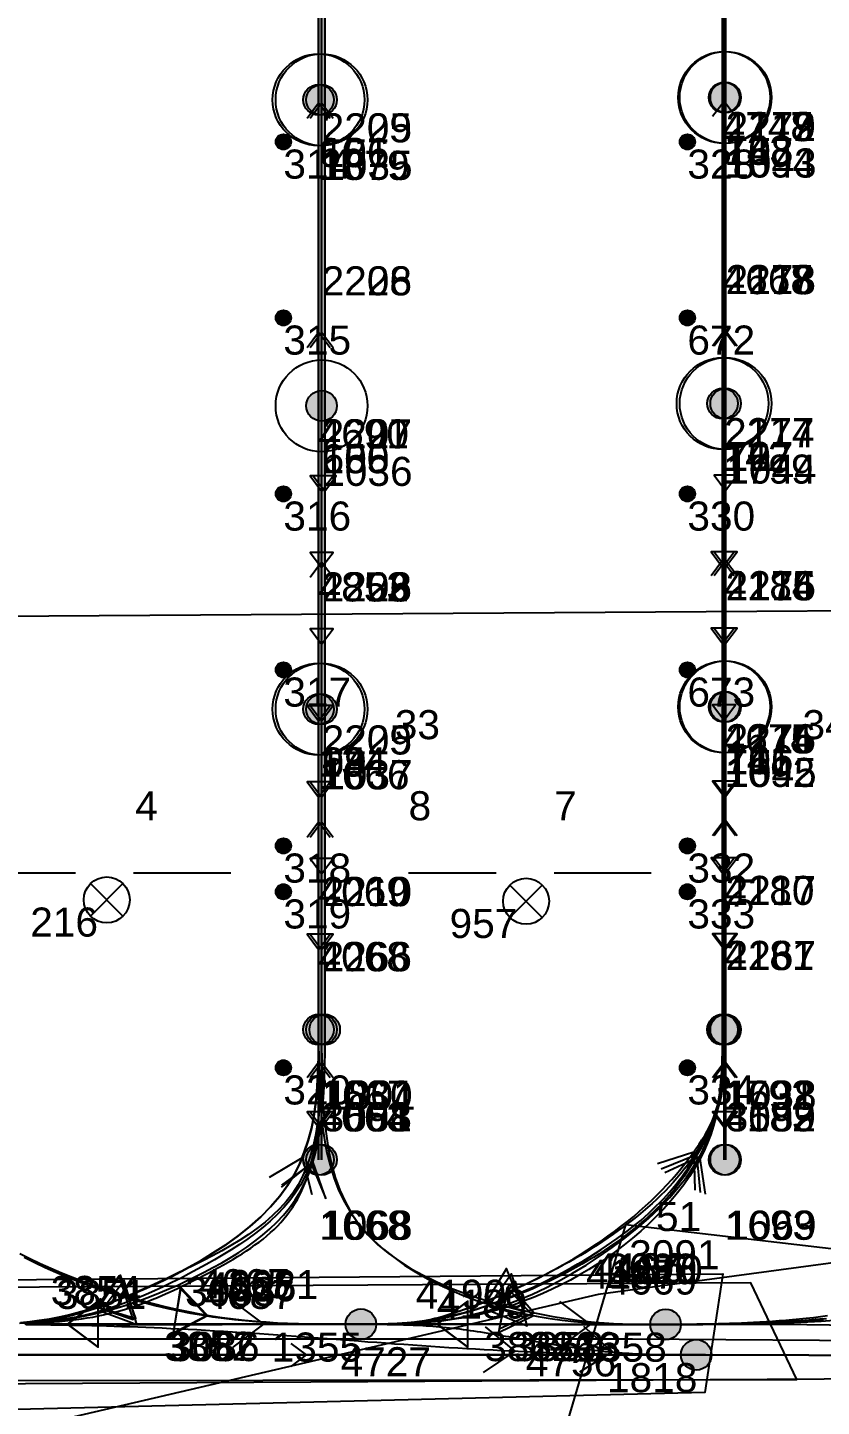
# Model space of a CAD drawing. Header units: millimetres. Extents: x 1508 to 209369, y 3688 to 146097.
# Drawn here: x 173809 to 178996, y 57807 to 66817 of the extents above; entities that cross this region are included whole.
import ezdxf

# ---------------------------------------------------------------- set-up
doc = ezdxf.new("R2010")
doc.units = ezdxf.units.MM
for name, color, linetype, true_color in [('Ndc8_Activity_DuiGao_Erceng', 1, 'Continuous', 0xff0000), ('Ndc8_Activity_DuiGao_ErcengID', 1, 'Continuous', 0xff0000), ('Ndc8_Activity_DuiGao_Sanceng', 1, 'Continuous', 0xff0000), ('Ndc8_Activity_DuiGao_SancengID', 1, 'Continuous', 0xff0000), ('Ndc8_Activity_DuiGao_Yiceng', 1, 'Continuous', 0xff0000), ('Ndc8_Activity_DuiGao_YicengID', 1, 'Continuous', 0xff0000), ('Ndc8_Cluster', 7, 'Continuous', 0x808000), ('Ndc8_ClusterID', 7, 'Continuous', 0x808000), ('Ndc8_IgnoreFalseLine', 1, 'Continuous', 0xff0000), ('Ndc8_IgnoreFalseLineID', 1, 'Continuous', 0xff0000), ('Ndc8_Point', 7, 'Continuous', 0x000080), ('Ndc8_PointID', 7, 'Continuous', 0x000080), ('Ndc8_Reflector', 7, 'Continuous', 0x008000), ('Ndc8_ReflectorID', 7, 'Continuous', 0x008000), ('Ndc8_SD2_Bwd_AutoLoadEnabled', 7, 'Continuous', 0x0080c0), ('Ndc8_SD2_Bwd_AutoLoadEnabledID', 7, 'Continuous', 0x0080c0), ('Ndc8_SD2_Bwd_LoadOperation', 5, 'Continuous', 0x0000ff), ('Ndc8_SD2_Bwd_LoadOperationID', 5, 'Continuous', 0x0000ff), ('Ndc8_SD2_Bwd_NoForkAutoAdjust', 5, 'Continuous', 0x0000ff), ('Ndc8_SD2_Bwd_NoForkAutoAdjustID', 5, 'Continuous', 0x0000ff), ('Ndc8_SD2_Forward', 5, 'Continuous', 0x0000ff), ('Ndc8_SD2_ForwardID', 5, 'Continuous', 0x0000ff), ('Ndc8_SD2_Fwd_CurveLeft', 7, 'Continuous', 0xff80c0), ('Ndc8_SD2_Fwd_NoForkAutoAdjust', 5, 'Continuous', 0x0000ff), ('Ndc8_SD2_Fwd_NoForkAutoAdjustID', 5, 'Continuous', 0x0000ff), ('Ndc8_SD2_JiangCha', 5, 'Continuous', 0x0000ff), ('Ndc8_SD2_JiangChaID', 5, 'Continuous', 0x0000ff), ('Ndc8_SD2_Reverse', 5, 'Continuous', 0x0000ff), ('Ndc8_SD2_ReverseID', 5, 'Continuous', 0x0000ff), ('Ndc8_Spot', 1, 'Continuous', 0xff0000), ('Ndc8_SpotID', 1, 'Continuous', 0xff0000), ('Ndc8_Text', 7, 'Continuous', 0x000000)]:
    doc.layers.add(name, color=color, linetype=linetype, true_color=true_color)
doc.styles.add('Ndc8Style', font='arial.ttf', dxfattribs={"height": 0.2})

msp = doc.modelspace()

# ---------------------------------------------------------------- hatches: boundary and pattern name
at = {"layer": 'Ndc8_Point'}
h = msp.add_hatch(color=256, dxfattribs=at)
edge = h.paths.add_edge_path(flags=0)
edge.add_arc((175710, 66345), 100, 0, 360)
h = msp.add_hatch(color=256, dxfattribs=at)
edge = h.paths.add_edge_path(flags=0)
edge.add_arc((175730, 66345), 100, 0, 360)
h = msp.add_hatch(color=256, dxfattribs=at)
edge = h.paths.add_edge_path(flags=0)
edge.add_arc((178360, 66360), 100, 0, 360)
h = msp.add_hatch(color=256, dxfattribs=at)
edge = h.paths.add_edge_path(flags=0)
edge.add_arc((178370, 66360), 100, 0, 360)
h = msp.add_hatch(color=256, dxfattribs=at)
edge = h.paths.add_edge_path(flags=0)
edge.add_arc((175730, 64345), 100, 0, 360)
h = msp.add_hatch(color=256, dxfattribs=at)
edge = h.paths.add_edge_path(flags=0)
edge.add_arc((178350, 64360), 100, 0, 360)
h = msp.add_hatch(color=256, dxfattribs=at)
edge = h.paths.add_edge_path(flags=0)
edge.add_arc((178370, 64360), 100, 0, 360)
h = msp.add_hatch(color=256, dxfattribs=at)
edge = h.paths.add_edge_path(flags=0)
edge.add_arc((175710, 62363), 100, 0, 360)
h = msp.add_hatch(color=256, dxfattribs=at)
edge = h.paths.add_edge_path(flags=0)
edge.add_arc((175730, 62363), 100, 0, 360)
h = msp.add_hatch(color=256, dxfattribs=at)
edge = h.paths.add_edge_path(flags=0)
edge.add_arc((178360, 62378), 100, 0, 360)
h = msp.add_hatch(color=256, dxfattribs=at)
edge = h.paths.add_edge_path(flags=0)
edge.add_arc((178370, 62378), 100, 0, 360)
h = msp.add_hatch(color=256, dxfattribs=at)
edge = h.paths.add_edge_path(flags=0)
edge.add_arc((175710, 60269), 100, 0, 360)
h = msp.add_hatch(color=256, dxfattribs=at)
edge = h.paths.add_edge_path(flags=0)
edge.add_arc((175730, 60269), 100, 0, 360)
h = msp.add_hatch(color=256, dxfattribs=at)
edge = h.paths.add_edge_path(flags=0)
edge.add_arc((175750, 60269), 100, 0, 360)
h = msp.add_hatch(color=256, dxfattribs=at)
edge = h.paths.add_edge_path(flags=0)
edge.add_arc((178350, 60269), 100, 0, 360)
h = msp.add_hatch(color=256, dxfattribs=at)
edge = h.paths.add_edge_path(flags=0)
edge.add_arc((178360, 60269), 100, 0, 360)
h = msp.add_hatch(color=256, dxfattribs=at)
edge = h.paths.add_edge_path(flags=0)
edge.add_arc((178370, 60269), 100, 0, 360)
h = msp.add_hatch(color=256, dxfattribs=at)
edge = h.paths.add_edge_path(flags=0)
edge.add_arc((175710, 59419), 100, 0, 360)
h = msp.add_hatch(color=256, dxfattribs=at)
edge = h.paths.add_edge_path(flags=0)
edge.add_arc((175730, 59419), 100, 0, 360)
h = msp.add_hatch(color=256, dxfattribs=at)
edge = h.paths.add_edge_path(flags=0)
edge.add_arc((178360, 59419), 100, 0, 360)
h = msp.add_hatch(color=256, dxfattribs=at)
edge = h.paths.add_edge_path(flags=0)
edge.add_arc((178370, 59419), 100, 0, 360)
h = msp.add_hatch(color=256, dxfattribs=at)
edge = h.paths.add_edge_path(flags=0)
edge.add_arc((175987, 58344), 100, 0, 360)
h = msp.add_hatch(color=256, dxfattribs=at)
edge = h.paths.add_edge_path(flags=0)
edge.add_arc((177978, 58343), 100, 0, 360)
h = msp.add_hatch(color=256, dxfattribs=at)
edge = h.paths.add_edge_path(flags=0)
edge.add_arc((178178, 58144), 100, 0, 360)
at = {"layer": 'Ndc8_Spot'}
h = msp.add_hatch(color=256, dxfattribs=at)
edge = h.paths.add_edge_path(flags=0)
edge.add_arc((175480, 66070), 50, 0, 360)
h = msp.add_hatch(color=256, dxfattribs=at)
edge = h.paths.add_edge_path(flags=0)
edge.add_arc((178120, 66070), 50, 0, 360)
h = msp.add_hatch(color=256, dxfattribs=at)
edge = h.paths.add_edge_path(flags=0)
edge.add_arc((175480, 64920), 50, 0, 360)
h = msp.add_hatch(color=256, dxfattribs=at)
edge = h.paths.add_edge_path(flags=0)
edge.add_arc((178120, 64920), 50, 0, 360)
h = msp.add_hatch(color=256, dxfattribs=at)
edge = h.paths.add_edge_path(flags=0)
edge.add_arc((175480, 63770), 50, 0, 360)
h = msp.add_hatch(color=256, dxfattribs=at)
edge = h.paths.add_edge_path(flags=0)
edge.add_arc((178120, 63770), 50, 0, 360)
h = msp.add_hatch(color=256, dxfattribs=at)
edge = h.paths.add_edge_path(flags=0)
edge.add_arc((175480, 62620), 50, 0, 360)
h = msp.add_hatch(color=256, dxfattribs=at)
edge = h.paths.add_edge_path(flags=0)
edge.add_arc((178120, 62620), 50, 0, 360)
h = msp.add_hatch(color=256, dxfattribs=at)
edge = h.paths.add_edge_path(flags=0)
edge.add_arc((175480, 61470), 50, 0, 360)
h = msp.add_hatch(color=256, dxfattribs=at)
edge = h.paths.add_edge_path(flags=0)
edge.add_arc((178120, 61470), 50, 0, 360)
h = msp.add_hatch(color=256, dxfattribs=at)
edge = h.paths.add_edge_path(flags=0)
edge.add_arc((175480, 61170), 50, 0, 360)
h = msp.add_hatch(color=256, dxfattribs=at)
edge = h.paths.add_edge_path(flags=0)
edge.add_arc((178120, 61170), 50, 0, 360)
h = msp.add_hatch(color=256, dxfattribs=at)
edge = h.paths.add_edge_path(flags=0)
edge.add_arc((175480, 60020), 50, 0, 360)
h = msp.add_hatch(color=256, dxfattribs=at)
edge = h.paths.add_edge_path(flags=0)
edge.add_arc((178120, 60020), 50, 0, 360)

# ---------------------------------------------------------------- linework, layer by layer
at = {"layer": 'Ndc8_Activity_DuiGao_Erceng'}
for centre in [(175730, 66345), (178370, 66360), (175730, 64345), (178370, 64360), (175730, 62363), (178370, 62378)]:
    msp.add_circle(centre, 300, dxfattribs=at)
at = {"layer": 'Ndc8_Activity_DuiGao_Sanceng'}
for centre in [(175730, 66345), (178360, 66360), (175730, 64345), (178350, 64360), (175710, 62363), (178360, 62378)]:
    msp.add_circle(centre, 300, dxfattribs=at)
at = {"layer": 'Ndc8_Activity_DuiGao_Yiceng'}
for centre in [(175710, 66345), (178360, 66360), (175730, 64345), (178370, 64360), (175730, 62363), (178370, 62378)]:
    msp.add_circle(centre, 300, dxfattribs=at)
at = {"layer": 'Ndc8_Cluster'}
for points in [[(161658, 73572), (168025, 73617), (168612, 61877), (167536, 58584), (178352, 58674), (178234, 57898), (167391, 57631), (158504, 57658), (156025, 56283), (154949, 53439), (154129, 53538), (154214, 56665), (158493, 58797), (163016, 59586), (162103, 66038)], [(167456, 57918), (169980, 62946), (181878, 63026), (184233, 58015)], [(168672, 56469), (168582, 15163), (184650, 15345), (183955, 57935), (181238, 59038), (177537, 58539)], [(177715, 58993), (176874, 56149), (168984, 55470), (169153, 53927), (178155, 53993), (179685, 52011), (180858, 51831), (182139, 51918), (182137, 54088), (182100, 58481)], [(150235, 56879), (150241, 56814), (150742, 56808), (152913, 56840), (158527, 57813), (161383, 57962), (178835, 57983), (178534, 58615), (161014, 58509), (155309, 58858), (152793, 57015), (151732, 56892), (150729, 56875)], [(167605, 58247), (167760, 57974), (177198, 55483), (177066, 15865), (183886, 15903), (183257, 58207), (177761, 58246)]]:
    msp.add_lwpolyline(points, close=True, dxfattribs=at)
at = {"layer": 'Ndc8_IgnoreFalseLine'}
for p, q in [((173550, 61294), (174122, 61294)), ((174501, 61294), (175136, 61294)), ((176298, 61294), (176870, 61294)), ((177249, 61294), (177884, 61294))]:
    msp.add_line(p, q, dxfattribs=at)
at = {"layer": 'Ndc8_Point'}
for centre in [(175710, 66345), (175730, 66345), (178360, 66360), (178370, 66360), (175730, 64345), (178350, 64360), (178370, 64360), (175710, 62363), (175730, 62363), (178360, 62378), (178370, 62378), (175710, 60269), (175730, 60269), (175750, 60269), (178350, 60269), (178360, 60269), (178370, 60269), (175710, 59419), (175730, 59419), (178360, 59419), (178370, 59419), (175987, 58344), (177978, 58343), (178178, 58144)]:
    msp.add_circle(centre, 100, dxfattribs=at)
at = {"layer": 'Ndc8_Reflector'}
for p, q in [((174432, 61223), (174220, 61011)), ((174220, 61223), (174432, 61011)), ((177172, 61214), (176960, 61002)), ((176960, 61214), (177172, 61002))]:
    msp.add_line(p, q, dxfattribs=at)
for centre in [(174326, 61117), (177066, 61108)]:
    msp.add_circle(centre, 150, dxfattribs=at)
at = {"layer": 'Ndc8_SD2_Bwd_AutoLoadEnabled'}
for points in [[(173763, 58354), (173823, 58360), (173885, 58368), (173949, 58378), (174015, 58391), (174085, 58406), (174157, 58425), (174233, 58447), (174312, 58473), (174312, 58473), (174395, 58502), (174482, 58536), (174570, 58573), (174660, 58613), (174751, 58657), (174841, 58704), (174931, 58754), (175018, 58808), (175103, 58864), (175184, 58922), (175261, 58983), (175332, 59047), (175397, 59112), (175456, 59180), (175456, 59180), (175506, 59250), (175550, 59321), (175587, 59394), (175617, 59469), (175642, 59545), (175663, 59623), (175678, 59701), (175690, 59780), (175698, 59860), (175704, 59941), (175707, 60023), (175709, 60105), (175710, 60187), (175710, 60269)], [(173790, 58350), (173842, 58353), (173894, 58357), (173947, 58362), (174000, 58368), (174054, 58376), (174108, 58384), (174163, 58395), (174163, 58395), (174218, 58406), (174274, 58419), (174330, 58434), (174387, 58450), (174444, 58467), (174501, 58486), (174559, 58506), (174617, 58528), (174674, 58551), (174732, 58575), (174790, 58600), (174848, 58627), (174906, 58655), (174963, 58684), (174963, 58684), (175020, 58714), (175077, 58745), (175133, 58778), (175188, 58812), (175241, 58848), (175293, 58886), (175343, 58926), (175391, 58967), (175437, 59011), (175480, 59057), (175520, 59105), (175557, 59156), (175590, 59210), (175620, 59267), (175620, 59267), (175646, 59326), (175668, 59388), (175687, 59453), (175703, 59520), (175716, 59589), (175726, 59659), (175734, 59732), (175740, 59806), (175744, 59881), (175747, 59958), (175749, 60035), (175750, 60112), (175750, 60191), (175750, 60269)], [(173807, 58349), (173841, 58351), (173876, 58352), (173911, 58354), (173911, 58354), (173947, 58357), (173982, 58359), (174018, 58363), (174054, 58366), (174090, 58370), (174126, 58375), (174162, 58380), (174198, 58385), (174234, 58391), (174270, 58398), (174305, 58406), (174341, 58414), (174377, 58423), (174412, 58432), (174412, 58432), (174448, 58443), (174483, 58454), (174518, 58466), (174553, 58478), (174588, 58491), (174622, 58505), (174657, 58519), (174691, 58534), (174725, 58549), (174759, 58565), (174793, 58580), (174826, 58597), (174860, 58613), (174893, 58629), (174893, 58629), (174926, 58646), (174959, 58663), (174992, 58680), (175024, 58697), (175057, 58714), (175088, 58732), (175119, 58749), (175150, 58767), (175180, 58786), (175210, 58804), (175239, 58823), (175267, 58842), (175294, 58862), (175321, 58881), (175321, 58881), (175347, 58901), (175372, 58922), (175396, 58943), (175419, 58964), (175441, 58986), (175463, 59009), (175483, 59032), (175503, 59056), (175521, 59081), (175539, 59107), (175556, 59133), (175572, 59160), (175587, 59189), (175601, 59218), (175601, 59218), (175614, 59249), (175627, 59280), (175638, 59312), (175648, 59346), (175658, 59380), (175667, 59415), (175675, 59450), (175683, 59486), (175689, 59523), (175695, 59560), (175701, 59598), (175706, 59636), (175710, 59675), (175714, 59713), (175714, 59713), (175717, 59752), (175720, 59791), (175722, 59831), (175724, 59870), (175726, 59909), (175727, 59949), (175728, 59989), (175729, 60029), (175729, 60069), (175730, 60109), (175730, 60149), (175730, 60189), (175730, 60229), (175730, 60269)], [(175987, 58344), (176010, 58344), (176033, 58344), (176055, 58344), (176078, 58344), (176102, 58344), (176125, 58345), (176148, 58345), (176172, 58346), (176196, 58347), (176220, 58348), (176244, 58349), (176269, 58351), (176294, 58353), (176319, 58355), (176319, 58355), (176345, 58357), (176371, 58360), (176398, 58363), (176425, 58367), (176453, 58371), (176482, 58376), (176512, 58382), (176542, 58388), (176573, 58395), (176605, 58403), (176638, 58411), (176673, 58421), (176708, 58431), (176744, 58443), (176744, 58443), (176782, 58455), (176821, 58468), (176860, 58483), (176901, 58498), (176942, 58515), (176984, 58532), (177026, 58550), (177069, 58568), (177112, 58587), (177154, 58607), (177197, 58628), (177239, 58649), (177281, 58670), (177323, 58692), (177323, 58692), (177363, 58715), (177404, 58738), (177443, 58761), (177482, 58784), (177519, 58808), (177556, 58832), (177592, 58856), (177627, 58880), (177661, 58904), (177694, 58928), (177726, 58952), (177757, 58976), (177787, 59000), (177815, 59023), (177815, 59023), (177842, 59047), (177868, 59070), (177893, 59093), (177917, 59117), (177940, 59140), (177963, 59163), (177984, 59186), (178005, 59210), (178025, 59234), (178045, 59258), (178064, 59283), (178083, 59308), (178101, 59334), (178120, 59360), (178120, 59360), (178138, 59387), (178156, 59415), (178174, 59443), (178191, 59472), (178208, 59502), (178225, 59532), (178241, 59562), (178256, 59593), (178271, 59625), (178284, 59656), (178297, 59689), (178309, 59721), (178319, 59754), (178329, 59787), (178329, 59787), (178337, 59821), (178344, 59854), (178350, 59888), (178355, 59922), (178359, 59956), (178362, 59991), (178365, 60025), (178367, 60060), (178368, 60094), (178369, 60129), (178370, 60164), (178370, 60199), (178370, 60234), (178370, 60269)], [(175987, 58344), (176011, 58344), (176035, 58344), (176058, 58344), (176082, 58344), (176105, 58344), (176129, 58345), (176152, 58345), (176175, 58346), (176197, 58346), (176220, 58347), (176242, 58348), (176263, 58350), (176284, 58351), (176305, 58353), (176305, 58353), (176326, 58355), (176346, 58357), (176366, 58360), (176386, 58363), (176406, 58367), (176427, 58371), (176448, 58376), (176470, 58381), (176493, 58387), (176517, 58394), (176542, 58401), (176569, 58410), (176597, 58419), (176627, 58429), (176627, 58429), (176659, 58440), (176692, 58452), (176727, 58464), (176764, 58478), (176802, 58493), (176842, 58509), (176882, 58525), (176924, 58543), (176967, 58562), (177010, 58581), (177054, 58602), (177099, 58623), (177145, 58645), (177190, 58669), (177190, 58669), (177236, 58693), (177282, 58719), (177329, 58745), (177375, 58772), (177421, 58800), (177466, 58828), (177511, 58858), (177556, 58888), (177600, 58919), (177644, 58950), (177686, 58983), (177728, 59015), (177769, 59049), (177808, 59082), (177808, 59082), (177846, 59117), (177883, 59151), (177919, 59186), (177953, 59221), (177986, 59256), (178018, 59290), (178048, 59325), (178077, 59359), (178104, 59393), (178129, 59426), (178153, 59458), (178176, 59490), (178196, 59520), (178215, 59550), (178215, 59550), (178233, 59578), (178249, 59605), (178263, 59631), (178276, 59656), (178287, 59681), (178298, 59705), (178307, 59729), (178315, 59752), (178322, 59775), (178328, 59798), (178333, 59821), (178338, 59845), (178342, 59868), (178345, 59892), (178345, 59892), (178348, 59917), (178351, 59942), (178353, 59968), (178355, 59994), (178356, 60020), (178357, 60047), (178358, 60074), (178359, 60101), (178359, 60129), (178360, 60157), (178360, 60185), (178360, 60213), (178360, 60241), (178360, 60269)], [(175987, 58344), (176056, 58344), (176125, 58344), (176194, 58346), (176263, 58348), (176334, 58351), (176405, 58357), (176477, 58364), (176550, 58374), (176624, 58387), (176700, 58403), (176778, 58422), (176857, 58445), (176938, 58473), (177022, 58505), (177022, 58505), (177107, 58541), (177194, 58583), (177282, 58628), (177370, 58678), (177458, 58731), (177544, 58787), (177629, 58846), (177711, 58907), (177791, 58971), (177866, 59036), (177937, 59103), (178003, 59170), (178063, 59239), (178116, 59308), (178116, 59308), (178163, 59376), (178203, 59445), (178237, 59514), (178265, 59582), (178288, 59651), (178306, 59720), (178321, 59788), (178332, 59857), (178339, 59926), (178345, 59994), (178348, 60063), (178349, 60132), (178350, 60200), (178350, 60269)], [(177925, 59395), (178163, 59471), (178169, 59221)], [(175390, 59305), (175604, 59434), (175667, 59192)], [(175467, 59239), (175662, 59395), (175758, 59164)], [(175469, 59253), (175672, 59400), (175756, 59165)], [(177948, 59360), (178180, 59453), (178204, 59204)], [(177973, 59336), (178200, 59440), (178237, 59193)], [(177978, 58343), (178039, 58343), (178099, 58343), (178160, 58343), (178221, 58344), (178282, 58344), (178342, 58345), (178403, 58346), (178464, 58347), (178526, 58349), (178587, 58351), (178649, 58354), (178710, 58357), (178772, 58361), (178834, 58365), (178834, 58365), (178896, 58370), (178959, 58376), (179021, 58382)], [(177978, 58343), (178039, 58343), (178101, 58343), (178162, 58343), (178223, 58344), (178285, 58344), (178346, 58345), (178408, 58346), (178469, 58347), (178531, 58349), (178593, 58351), (178655, 58354), (178717, 58357), (178779, 58360), (178841, 58365), (178841, 58365), (178903, 58370), (178966, 58375), (179029, 58382)], [(177978, 58343), (178092, 58343), (178206, 58343), (178320, 58344), (178434, 58346), (178547, 58349), (178661, 58354), (178774, 58360), (178887, 58368), (178999, 58379)], [(177978, 58343), (178039, 58343), (178099, 58343), (178160, 58343), (178220, 58343), (178281, 58344), (178342, 58344), (178402, 58345), (178463, 58346), (178523, 58348), (178584, 58349), (178645, 58352), (178705, 58354), (178766, 58357), (178827, 58361), (178827, 58361), (178888, 58365), (178949, 58369), (179009, 58375)]]:
    msp.add_lwpolyline(points, dxfattribs=at)
at = {"layer": 'Ndc8_SD2_Bwd_LoadOperation'}
for points in [[(175730, 60269), (175730, 74345)], [(175750, 60269), (175750, 74345)], [(178370, 60269), (178370, 74360)], [(178350, 60269), (178350, 72360)], [(178370, 60269), (178370, 72360)], [(175730, 60269), (175730, 72345)], [(175730, 60269), (175730, 70345)], [(178350, 60269), (178350, 70360)], [(178370, 60269), (178370, 70360)], [(175710, 60269), (175710, 68345)], [(175730, 60269), (175730, 68345)], [(178360, 60269), (178360, 68360)], [(175635, 66226), (175710, 66326), (175785, 66226)], [(175655, 66226), (175730, 66326), (175805, 66226)], [(175710, 60269), (175710, 66345)], [(175730, 60269), (175730, 66345)], [(178285, 66237), (178360, 66337), (178435, 66237)], [(178360, 60269), (178360, 66360)], [(178370, 60269), (178370, 66360)], [(175635, 64726), (175710, 64826), (175785, 64726)], [(175655, 64726), (175730, 64826), (175805, 64726)], [(178285, 64737), (178360, 64837), (178435, 64737)], [(178295, 64737), (178370, 64837), (178445, 64737)], [(175730, 60269), (175730, 64345)], [(178350, 60269), (178350, 64360)], [(178370, 60269), (178370, 64360)], [(175655, 63226), (175730, 63326), (175805, 63226)], [(178275, 63237), (178350, 63337), (178425, 63237)], [(178295, 63237), (178370, 63337), (178445, 63237)], [(175710, 59419), (175710, 62363)], [(175730, 59419), (175730, 62363)], [(178360, 59419), (178360, 62378)], [(178370, 59419), (178370, 62378)], [(178285, 61538), (178360, 61638), (178435, 61538)], [(178295, 61538), (178370, 61638), (178445, 61538)], [(175635, 61527), (175710, 61627), (175785, 61527)], [(175655, 61527), (175730, 61627), (175805, 61527)]]:
    msp.add_lwpolyline(points, dxfattribs=at)
at = {"layer": 'Ndc8_SD2_Bwd_NoForkAutoAdjust'}
for points in [[(175710, 59419), (175710, 60269)], [(175730, 59419), (175730, 60269)], [(178360, 59419), (178360, 60269)], [(178370, 59419), (178370, 60269)], [(175635, 59957), (175710, 60057), (175785, 59957)], [(175655, 59957), (175730, 60057), (175805, 59957)], [(178285, 59957), (178360, 60057), (178435, 59957)], [(178295, 59957), (178370, 60057), (178445, 59957)]]:
    msp.add_lwpolyline(points, dxfattribs=at)
at = {"layer": 'Ndc8_SD2_Forward'}
for points in [[(174070, 58344), (174270, 58194), (174270, 58494), (174070, 58344)], [(176485, 58344), (176685, 58194), (176685, 58494), (176485, 58344)], [(175987, 58344), (175926, 58344), (175865, 58344), (175804, 58344), (175744, 58344), (175683, 58344), (175622, 58344), (175561, 58344), (175500, 58344), (175439, 58344), (175378, 58344), (175318, 58344), (175257, 58344), (175196, 58344), (175135, 58344), (175135, 58344), (175074, 58344), (175013, 58344), (174952, 58344), (174892, 58344), (174831, 58344), (174770, 58344), (174709, 58344), (174648, 58344), (174587, 58344), (174526, 58344), (174466, 58344), (174405, 58344), (174344, 58344), (174283, 58344), (174283, 58344), (174222, 58344), (174161, 58344), (174100, 58344), (174040, 58344), (173979, 58344), (173918, 58344), (173857, 58344), (173796, 58344)], [(177978, 58343), (177911, 58343), (177845, 58343), (177779, 58343), (177713, 58343), (177648, 58343), (177584, 58343), (177520, 58343), (177458, 58343), (177396, 58343), (177336, 58343), (177278, 58343), (177221, 58343), (177166, 58343), (177113, 58343), (177113, 58343), (177062, 58343), (177013, 58343), (176966, 58343), (176920, 58343), (176876, 58343), (176833, 58343), (176792, 58343), (176751, 58344), (176711, 58344), (176672, 58344), (176634, 58344), (176596, 58344), (176558, 58344), (176520, 58344), (176520, 58344), (176482, 58344), (176444, 58344), (176406, 58344), (176368, 58344), (176330, 58344), (176292, 58344), (176254, 58344), (176216, 58344), (176178, 58344), (176140, 58344), (176102, 58344), (176063, 58344), (176025, 58344), (175987, 58344)], [(178178, 58144), (167976, 58144)]]:
    msp.add_lwpolyline(points, dxfattribs=at)
at = {"layer": 'Ndc8_SD2_Fwd_CurveLeft'}
for points in [[(181070, 57769), (181009, 57827), (180944, 57881), (180875, 57933), (180803, 57980), (180726, 58025), (180645, 58067), (180559, 58105), (180468, 58141), (180371, 58173), (180269, 58203), (180159, 58230), (180043, 58254), (179917, 58275), (179780, 58293), (179631, 58308), (179464, 58321), (179274, 58330), (179048, 58337), (178752, 58342), (178038, 58343), (178038, 58343), (177978, 58343)], [(180849, 57802), (180777, 57844), (180700, 57883), (180619, 57919), (180533, 57953), (180442, 57984), (180345, 58012), (180242, 58037), (180131, 58060), (180013, 58079), (179884, 58097), (179742, 58111), (179585, 58123), (179406, 58132), (179192, 58139), (178913, 58143), (178238, 58144), (178238, 58144), (178178, 58144)]]:
    msp.add_lwpolyline(points, dxfattribs=at)
at = {"layer": 'Ndc8_SD2_Fwd_NoForkAutoAdjust'}
for points in [[(175730, 74345), (175730, 60269)], [(175750, 74345), (175750, 60269)], [(178370, 74360), (178370, 60269)], [(178350, 72360), (178350, 60269)], [(178370, 72360), (178370, 60269)], [(175730, 72345), (175730, 60269)], [(175730, 70345), (175730, 60269)], [(178350, 70360), (178350, 60269)], [(178370, 70360), (178370, 60269)], [(175710, 68345), (175710, 60269)], [(175730, 68345), (175730, 60269)], [(178360, 68360), (178360, 60269)], [(175710, 66345), (175710, 60269)], [(175730, 66345), (175730, 60269)], [(178360, 66360), (178360, 60269)], [(178370, 66360), (178370, 60269)], [(175730, 64345), (175730, 60269)], [(178350, 64360), (178350, 60269)], [(178370, 64360), (178370, 60269)], [(175730, 63788), (175805, 63888), (175655, 63888), (175730, 63788)], [(175750, 63788), (175825, 63888), (175675, 63888), (175750, 63788)], [(178370, 63792), (178445, 63892), (178295, 63892), (178370, 63792)], [(175730, 63288), (175805, 63388), (175655, 63388), (175730, 63288)], [(178350, 63292), (178425, 63392), (178275, 63392), (178350, 63292)], [(178370, 63292), (178445, 63392), (178295, 63392), (178370, 63292)], [(178350, 62792), (178425, 62892), (178275, 62892), (178350, 62792)], [(178370, 62792), (178445, 62892), (178295, 62892), (178370, 62792)], [(175730, 62788), (175805, 62888), (175655, 62888), (175730, 62788)], [(175710, 62288), (175785, 62388), (175635, 62388), (175710, 62288)], [(175730, 62288), (175805, 62388), (175655, 62388), (175730, 62288)], [(175710, 62363), (175710, 60269)], [(175730, 62363), (175730, 60269)], [(178360, 62292), (178435, 62392), (178285, 62392), (178360, 62292)], [(178360, 62378), (178360, 60269)], [(178370, 62378), (178370, 60269)], [(175710, 61788), (175785, 61888), (175635, 61888), (175710, 61788)], [(175730, 61788), (175805, 61888), (175655, 61888), (175730, 61788)], [(178360, 61792), (178435, 61892), (178285, 61892), (178360, 61792)], [(178370, 61792), (178445, 61892), (178295, 61892), (178370, 61792)], [(175730, 61288), (175805, 61388), (175655, 61388), (175730, 61288)], [(178350, 61292), (178425, 61392), (178275, 61392), (178350, 61292)], [(178370, 61292), (178445, 61392), (178295, 61392), (178370, 61292)], [(175710, 60793), (175785, 60893), (175635, 60893), (175710, 60793)], [(175730, 60793), (175805, 60893), (175655, 60893), (175730, 60793)], [(178360, 60796), (178435, 60896), (178285, 60896), (178360, 60796)], [(178370, 60796), (178445, 60896), (178295, 60896), (178370, 60796)], [(175710, 60269), (175710, 59419)], [(175730, 60269), (175730, 59419)], [(178360, 60269), (178360, 59419)], [(178370, 60269), (178370, 59419)], [(175710, 59632), (175785, 59732), (175635, 59732), (175710, 59632)], [(175730, 59632), (175805, 59732), (175655, 59732), (175730, 59632)], [(178360, 59632), (178435, 59732), (178285, 59732), (178360, 59632)], [(178370, 59632), (178445, 59732), (178295, 59732), (178370, 59632)]]:
    msp.add_lwpolyline(points, dxfattribs=at)
at = {"layer": 'Ndc8_SD2_JiangCha'}
for points in [[(175750, 60269), (175750, 60194), (175750, 60119), (175749, 60044), (175747, 59970), (175744, 59897), (175740, 59825), (175734, 59754), (175726, 59684), (175716, 59616), (175703, 59550), (175688, 59486), (175669, 59424), (175647, 59364), (175621, 59307), (175621, 59307), (175592, 59253), (175558, 59201), (175522, 59152), (175482, 59106), (175440, 59061), (175394, 59018), (175347, 58978), (175298, 58939), (175247, 58902), (175194, 58866), (175140, 58831), (175085, 58798), (175030, 58766), (174975, 58734), (174975, 58734), (174919, 58703), (174863, 58673), (174807, 58644), (174751, 58616), (174695, 58589), (174639, 58563), (174583, 58538), (174527, 58515), (174472, 58492), (174416, 58472), (174360, 58453), (174305, 58435), (174249, 58419), (174194, 58405), (174194, 58405), (174139, 58393), (174084, 58383), (174029, 58374), (173974, 58366), (173920, 58360), (173865, 58355), (173811, 58352), (173756, 58349)], [(175710, 60269), (175710, 60187), (175709, 60105), (175707, 60023), (175704, 59941), (175698, 59860), (175690, 59780), (175678, 59701), (175663, 59623), (175642, 59545), (175617, 59469), (175587, 59394), (175550, 59321), (175506, 59250), (175456, 59180), (175456, 59180), (175397, 59112), (175332, 59047), (175261, 58983), (175184, 58922), (175103, 58864), (175018, 58808), (174931, 58754), (174841, 58704), (174751, 58657), (174660, 58613), (174570, 58573), (174482, 58536), (174395, 58502), (174312, 58473), (174312, 58473), (174233, 58447), (174157, 58425), (174085, 58406), (174015, 58391), (173949, 58378), (173885, 58368), (173823, 58360), (173763, 58354)], [(175730, 60269), (175730, 60189), (175730, 60109), (175728, 60030), (175726, 59951), (175723, 59873), (175718, 59797), (175711, 59722), (175701, 59648), (175689, 59577), (175674, 59507), (175655, 59440), (175633, 59376), (175607, 59315), (175576, 59256), (175576, 59256), (175541, 59201), (175501, 59149), (175457, 59100), (175410, 59054), (175360, 59010), (175307, 58969), (175252, 58930), (175195, 58893), (175137, 58858), (175078, 58824), (175018, 58792), (174958, 58761), (174898, 58731), (174838, 58702), (174838, 58702), (174780, 58674), (174722, 58646), (174666, 58619), (174610, 58593), (174555, 58568), (174501, 58544), (174448, 58522), (174395, 58500), (174343, 58480), (174292, 58461), (174241, 58443), (174191, 58427), (174141, 58413), (174092, 58400), (174092, 58400), (174043, 58389), (173995, 58379), (173946, 58371), (173899, 58364), (173851, 58359), (173804, 58354)], [(175710, 60269), (175710, 60176), (175711, 60084), (175712, 59992), (175715, 59901), (175719, 59811), (175726, 59722), (175736, 59634), (175748, 59549), (175764, 59465), (175785, 59383), (175809, 59304), (175839, 59227), (175874, 59154), (175915, 59083), (175915, 59083), (175961, 59016), (176014, 58953), (176072, 58892), (176134, 58835), (176201, 58782), (176272, 58731), (176345, 58685), (176421, 58641), (176500, 58601), (176580, 58564), (176661, 58530), (176743, 58499), (176825, 58472), (176906, 58448), (176906, 58448), (176987, 58427), (177066, 58409), (177145, 58394), (177223, 58381), (177301, 58371), (177377, 58363), (177454, 58356), (177529, 58351), (177605, 58348), (177680, 58345), (177755, 58344), (177829, 58343), (177904, 58343), (177978, 58343)], [(175730, 60269), (175730, 60167), (175731, 60065), (175732, 59964), (175736, 59864), (175741, 59765), (175749, 59668), (175761, 59573), (175776, 59481), (175795, 59391), (175819, 59304), (175849, 59221), (175885, 59141), (175927, 59066), (175976, 58995), (175976, 58995), (176032, 58928), (176095, 58866), (176164, 58809), (176238, 58756), (176316, 58707), (176398, 58662), (176483, 58621), (176569, 58583), (176657, 58549), (176745, 58518), (176833, 58491), (176920, 58466), (177005, 58445), (177087, 58426), (177087, 58426), (177165, 58409), (177240, 58395), (177313, 58383), (177382, 58373), (177449, 58365), (177513, 58358), (177576, 58353), (177637, 58350), (177696, 58347), (177754, 58345), (177811, 58344), (177867, 58343), (177923, 58343), (177978, 58343)], [(178370, 60269), (178370, 60235), (178370, 60201), (178370, 60167), (178369, 60133), (178368, 60099), (178367, 60066), (178365, 60032), (178363, 59999), (178360, 59965), (178356, 59932), (178352, 59899), (178346, 59867), (178340, 59834), (178333, 59802), (178333, 59802), (178324, 59770), (178315, 59738), (178304, 59707), (178293, 59676), (178280, 59646), (178268, 59616), (178254, 59586), (178240, 59557), (178226, 59529), (178212, 59501), (178197, 59475), (178182, 59448), (178168, 59423), (178153, 59399), (178153, 59399), (178139, 59375), (178124, 59352), (178110, 59330), (178096, 59308), (178081, 59287), (178066, 59266), (178051, 59246), (178035, 59225), (178018, 59205), (178001, 59185), (177983, 59165), (177964, 59144), (177944, 59123), (177923, 59102), (177923, 59102), (177900, 59080), (177876, 59058), (177852, 59036), (177825, 59013), (177798, 58990), (177770, 58967), (177740, 58943), (177710, 58920), (177678, 58896), (177646, 58873), (177612, 58850), (177577, 58826), (177542, 58803), (177506, 58781), (177506, 58781), (177468, 58758), (177430, 58736), (177392, 58715), (177352, 58693), (177313, 58672), (177272, 58652), (177232, 58632), (177191, 58613), (177150, 58594), (177109, 58576), (177068, 58559), (177026, 58542), (176986, 58525), (176945, 58510), (176945, 58510), (176904, 58495), (176864, 58481), (176825, 58468), (176786, 58455), (176747, 58443), (176708, 58432), (176670, 58421), (176633, 58412), (176596, 58403), (176560, 58394), (176524, 58387), (176488, 58380), (176454, 58374), (176419, 58368), (176419, 58368), (176386, 58364), (176353, 58360), (176321, 58356), (176289, 58353), (176257, 58351), (176226, 58349), (176196, 58347), (176165, 58346), (176135, 58345), (176105, 58345), (176075, 58344), (176046, 58344), (176016, 58344), (175987, 58344)], [(178360, 60269), (178360, 60235), (178360, 60201), (178359, 60167), (178359, 60133), (178358, 60099), (178357, 60065), (178355, 60032), (178352, 59998), (178349, 59964), (178345, 59931), (178341, 59897), (178335, 59864), (178329, 59831), (178321, 59797), (178321, 59797), (178312, 59765), (178302, 59732), (178291, 59699), (178279, 59667), (178266, 59634), (178251, 59602), (178236, 59571), (178219, 59539), (178202, 59508), (178183, 59477), (178164, 59446), (178144, 59416), (178122, 59386), (178100, 59357), (178100, 59357), (178076, 59327), (178052, 59298), (178027, 59270), (178001, 59242), (177974, 59214), (177947, 59187), (177919, 59160), (177890, 59133), (177860, 59107), (177829, 59081), (177798, 59055), (177767, 59030), (177734, 59005), (177702, 58980), (177702, 58980), (177668, 58956), (177634, 58932), (177600, 58908), (177565, 58885), (177530, 58861), (177494, 58839), (177458, 58816), (177421, 58794), (177383, 58772), (177346, 58750), (177307, 58729), (177269, 58708), (177230, 58688), (177190, 58668), (177190, 58668), (177150, 58648), (177110, 58628), (177070, 58609), (177029, 58590), (176989, 58572), (176949, 58554), (176910, 58537), (176871, 58521), (176833, 58505), (176796, 58490), (176759, 58476), (176724, 58462), (176691, 58450), (176658, 58438), (176658, 58438), (176628, 58427), (176599, 58418), (176571, 58409), (176544, 58401), (176518, 58393), (176494, 58387), (176470, 58381), (176447, 58375), (176424, 58371), (176402, 58367), (176380, 58363), (176358, 58360), (176336, 58357), (176314, 58355), (176314, 58355), (176292, 58352), (176269, 58351), (176247, 58349), (176224, 58348), (176201, 58347), (176177, 58346), (176154, 58345), (176130, 58345), (176107, 58344), (176083, 58344), (176059, 58344), (176035, 58344), (176011, 58344), (175987, 58344)], [(178350, 60269), (178350, 60212), (178350, 60154), (178349, 60097), (178347, 60039), (178344, 59982), (178340, 59925), (178335, 59868), (178327, 59811), (178318, 59754), (178306, 59697), (178291, 59641), (178273, 59585), (178252, 59529), (178228, 59473), (178228, 59473), (178200, 59418), (178169, 59363), (178134, 59309), (178096, 59255), (178055, 59202), (178012, 59150), (177966, 59099), (177917, 59048), (177867, 59000), (177815, 58952), (177761, 58906), (177706, 58862), (177650, 58819), (177593, 58778), (177593, 58778), (177534, 58739), (177476, 58702), (177416, 58667), (177356, 58633), (177296, 58602), (177236, 58573), (177175, 58545), (177115, 58519), (177054, 58496), (176994, 58474), (176934, 58454), (176874, 58436), (176815, 58420), (176756, 58406), (176756, 58406), (176698, 58394), (176641, 58383), (176584, 58374), (176528, 58367), (176473, 58360), (176418, 58356), (176363, 58352), (176309, 58349), (176254, 58347), (176201, 58345), (176147, 58345), (176094, 58344), (176040, 58344), (175987, 58344)], [(173757, 58806), (173823, 58773), (173891, 58741), (173960, 58710), (173960, 58710), (174031, 58680), (174103, 58651), (174176, 58623), (174250, 58596), (174325, 58570), (174401, 58546), (174477, 58522), (174553, 58500), (174629, 58480), (174706, 58461), (174782, 58443), (174857, 58427), (174932, 58413), (175007, 58400), (175007, 58400), (175080, 58389), (175153, 58379), (175225, 58371), (175297, 58364), (175368, 58359), (175438, 58354), (175507, 58351), (175577, 58348), (175646, 58347), (175714, 58345), (175783, 58345), (175851, 58344), (175919, 58344), (175987, 58344)], [(173787, 58782), (173855, 58748), (173924, 58715), (173994, 58684), (173994, 58684), (174065, 58654), (174137, 58626), (174209, 58598), (174282, 58573), (174356, 58548), (174429, 58525), (174503, 58504), (174577, 58484), (174652, 58465), (174725, 58448), (174799, 58432), (174873, 58417), (174946, 58405), (175018, 58393), (175018, 58393), (175090, 58383), (175161, 58375), (175232, 58368), (175302, 58362), (175372, 58357), (175441, 58353), (175510, 58350), (175579, 58348), (175647, 58346), (175716, 58345), (175784, 58344), (175852, 58344), (175919, 58344), (175987, 58344)], [(174262, 58456), (174498, 58374), (174407, 58660), (174262, 58456)], [(174277, 58456), (174515, 58381), (174416, 58664), (174277, 58456)], [(176809, 58495), (177051, 58430), (176939, 58709), (176809, 58495)], [(176827, 58468), (177064, 58388), (176970, 58673), (176827, 58468)], [(174289, 58430), (174523, 58342), (174439, 58630), (174289, 58430)], [(174980, 58399), (174806, 58578), (174759, 58282), (174980, 58399)], [(174982, 58404), (174810, 58585), (174760, 58289), (174982, 58404)], [(176842, 58427), (177074, 58334), (176996, 58624), (176842, 58427)], [(177110, 58400), (176942, 58585), (176885, 58290), (177110, 58400)], [(177117, 58419), (176953, 58607), (176890, 58314), (177117, 58419)], [(179036, 58398), (178989, 58392), (178943, 58387), (178897, 58382), (178852, 58377), (178807, 58373), (178763, 58369), (178719, 58366), (178677, 58363), (178634, 58360), (178593, 58357), (178552, 58355), (178512, 58353), (178473, 58351), (178473, 58351), (178434, 58349), (178396, 58348), (178359, 58347), (178322, 58346), (178286, 58345), (178251, 58344), (178216, 58344), (178181, 58344), (178147, 58343), (178113, 58343), (178079, 58343), (178045, 58343), (178012, 58343), (177978, 58343)], [(179028, 58380), (178969, 58374), (178910, 58369), (178851, 58365), (178792, 58360), (178792, 58360), (178733, 58357), (178674, 58354), (178616, 58351), (178558, 58349), (178499, 58348), (178441, 58346), (178383, 58345), (178325, 58344), (178267, 58344), (178209, 58343), (178151, 58343), (178094, 58343), (178036, 58343), (177978, 58343)], [(179015, 58380), (178954, 58374), (178892, 58369), (178830, 58364), (178830, 58364), (178769, 58360), (178708, 58356), (178646, 58353), (178585, 58351), (178524, 58349), (178463, 58347), (178403, 58346), (178342, 58345), (178281, 58344), (178220, 58343), (178160, 58343), (178099, 58343), (178039, 58343), (177978, 58343)], [(179080, 58369), (178994, 58363), (178907, 58358), (178818, 58354), (178728, 58351), (178637, 58348), (178545, 58346), (178451, 58345), (178358, 58344), (178263, 58343), (178168, 58343), (178073, 58343), (177978, 58343)]]:
    msp.add_lwpolyline(points, dxfattribs=at)
at = {"layer": 'Ndc8_SD2_Reverse'}
for points in [[(174270, 58194), (174070, 58344), (174270, 58494)], [(175150, 58494), (175350, 58344), (175150, 58194)], [(176685, 58194), (176485, 58344), (176685, 58494)], [(177284, 58493), (177484, 58343), (177284, 58193)], [(175987, 58344), (175946, 58344), (175906, 58344), (175865, 58344), (175824, 58344), (175783, 58344), (175741, 58344), (175699, 58344), (175657, 58344), (175614, 58344), (175570, 58344), (175526, 58344), (175482, 58344), (175436, 58344), (175390, 58344), (175390, 58344), (175343, 58344), (175295, 58344), (175247, 58345), (175198, 58345), (175148, 58345), (175098, 58345), (175048, 58345), (174998, 58345), (174948, 58345), (174898, 58345), (174848, 58345), (174798, 58345), (174749, 58345), (174700, 58345), (174700, 58345), (174652, 58345), (174604, 58345), (174557, 58345), (174511, 58345), (174464, 58345), (174418, 58345), (174373, 58345), (174327, 58345), (174282, 58345), (174237, 58345), (174193, 58345), (174148, 58344), (174103, 58344), (174059, 58344), (174059, 58344), (174014, 58344), (173969, 58344), (173925, 58344), (173880, 58344), (173835, 58344), (173790, 58344)], [(173798, 58343), (173838, 58343), (173878, 58342), (173918, 58342), (173960, 58341), (173960, 58341), (174002, 58341), (174046, 58340), (174090, 58339), (174135, 58338), (174181, 58337), (174228, 58336), (174276, 58335), (174325, 58334), (174374, 58332), (174425, 58330), (174476, 58329), (174528, 58327), (174581, 58325), (174635, 58322), (174635, 58322), (174689, 58320), (174744, 58317), (174800, 58315), (174857, 58312), (174914, 58309), (174972, 58305), (175030, 58302), (175088, 58298), (175147, 58295), (175206, 58291), (175265, 58287), (175324, 58283), (175383, 58279), (175443, 58275), (175443, 58275), (175502, 58271), (175561, 58266), (175619, 58262), (175678, 58258), (175737, 58253), (175796, 58249), (175854, 58244), (175913, 58239), (175972, 58235), (176031, 58230), (176090, 58226), (176148, 58222), (176207, 58217), (176267, 58213), (176267, 58213), (176326, 58209), (176385, 58205), (176444, 58201), (176503, 58197), (176562, 58193), (176620, 58190), (176678, 58186), (176736, 58183), (176793, 58179), (176850, 58176), (176905, 58173), (176960, 58171), (177014, 58168), (177068, 58166), (177068, 58166), (177120, 58163), (177171, 58161), (177221, 58159), (177270, 58158), (177318, 58156), (177366, 58154), (177412, 58153), (177457, 58152), (177501, 58151), (177544, 58150), (177586, 58149), (177627, 58148), (177667, 58147), (177706, 58147), (177706, 58147), (177744, 58146), (177781, 58146), (177817, 58145), (177852, 58145), (177887, 58145), (177921, 58144), (177954, 58144), (177987, 58144), (178020, 58144), (178052, 58144), (178084, 58144), (178115, 58144), (178147, 58144), (178178, 58144)], [(173801, 58344), (173843, 58344), (173885, 58344), (173929, 58344), (173975, 58344), (173975, 58344), (174022, 58344), (174071, 58344), (174121, 58344), (174173, 58344), (174226, 58344), (174279, 58344), (174334, 58344), (174389, 58343), (174446, 58343), (174503, 58343), (174560, 58343), (174618, 58343), (174676, 58343), (174734, 58343), (174734, 58343), (174792, 58343), (174850, 58343), (174908, 58343), (174966, 58343), (175023, 58343), (175080, 58343), (175135, 58344), (175190, 58344), (175243, 58344), (175296, 58344), (175346, 58344), (175396, 58344), (175443, 58344), (175489, 58344), (175489, 58344), (175533, 58344), (175575, 58344), (175615, 58344), (175654, 58344), (175691, 58344), (175727, 58344), (175762, 58344), (175796, 58344), (175829, 58344), (175862, 58344), (175894, 58344), (175925, 58344), (175956, 58344), (175987, 58344)], [(175987, 58344), (176016, 58344), (176045, 58344), (176075, 58344), (176105, 58344), (176137, 58344), (176170, 58344), (176205, 58344), (176242, 58344), (176281, 58344), (176323, 58344), (176367, 58344), (176415, 58344), (176466, 58344), (176521, 58344), (176521, 58344), (176579, 58344), (176641, 58344), (176706, 58344), (176773, 58344), (176842, 58344), (176912, 58344), (176983, 58343), (177053, 58343), (177123, 58343), (177192, 58343), (177259, 58343), (177324, 58343), (177386, 58343), (177444, 58343), (177444, 58343), (177499, 58343), (177550, 58343), (177598, 58343), (177642, 58343), (177684, 58343), (177723, 58343), (177760, 58343), (177795, 58343), (177828, 58343), (177860, 58343), (177890, 58343), (177920, 58343), (177949, 58343), (177978, 58343)], [(177978, 58343), (177938, 58343), (177899, 58343), (177859, 58343), (177819, 58343), (177779, 58343), (177739, 58343), (177698, 58343), (177657, 58343), (177616, 58343), (177575, 58343), (177533, 58343), (177490, 58343), (177448, 58343), (177404, 58343), (177404, 58343), (177360, 58343), (177316, 58343), (177271, 58343), (177225, 58343), (177179, 58343), (177132, 58343), (177085, 58343), (177037, 58344), (176988, 58344), (176939, 58344), (176890, 58344), (176840, 58344), (176789, 58344), (176738, 58344), (176738, 58344), (176687, 58344), (176635, 58344), (176582, 58344), (176529, 58344), (176476, 58344), (176423, 58344), (176369, 58344), (176315, 58344), (176261, 58344), (176206, 58344), (176151, 58344), (176097, 58344), (176042, 58344), (175987, 58344)], [(175987, 58344), (176008, 58344), (176030, 58344), (176051, 58344), (176073, 58344), (176094, 58344), (176116, 58344), (176137, 58344), (176158, 58343), (176180, 58343), (176201, 58343), (176222, 58342), (176244, 58342), (176265, 58341), (176286, 58341), (176286, 58341), (176307, 58340), (176329, 58339), (176350, 58338), (176371, 58337), (176392, 58336), (176414, 58334), (176435, 58333), (176457, 58331), (176478, 58330), (176500, 58328), (176521, 58326), (176543, 58323), (176565, 58321), (176587, 58319), (176587, 58319), (176610, 58316), (176632, 58313), (176655, 58310), (176677, 58307), (176700, 58304), (176723, 58301), (176746, 58297), (176769, 58294), (176792, 58290), (176815, 58286), (176838, 58283), (176861, 58279), (176883, 58275), (176906, 58271), (176906, 58271), (176929, 58267), (176952, 58263), (176974, 58259), (176997, 58255), (177019, 58251), (177042, 58247), (177064, 58243), (177087, 58239), (177110, 58235), (177132, 58231), (177155, 58227), (177178, 58223), (177202, 58219), (177225, 58215), (177225, 58215), (177248, 58212), (177272, 58208), (177296, 58204), (177320, 58201), (177343, 58197), (177367, 58194), (177391, 58190), (177415, 58187), (177439, 58184), (177463, 58181), (177487, 58178), (177511, 58175), (177534, 58172), (177558, 58170), (177558, 58170), (177581, 58167), (177604, 58165), (177626, 58163), (177649, 58161), (177672, 58159), (177694, 58157), (177716, 58156), (177738, 58154), (177761, 58153), (177783, 58151), (177805, 58150), (177826, 58149), (177848, 58148), (177870, 58147), (177870, 58147), (177892, 58147), (177914, 58146), (177936, 58146), (177958, 58145), (177980, 58145), (178002, 58145), (178024, 58144), (178046, 58144), (178068, 58144), (178090, 58144), (178112, 58144), (178134, 58144), (178156, 58144), (178178, 58144)], [(176799, 58328), (176992, 58169), (176785, 58029)], [(177442, 58331), (177628, 58163), (177415, 58032)], [(175528, 58219), (175628, 58144), (175528, 58069)], [(167976, 58144), (178178, 58144)], [(178178, 58144), (178238, 58144), (178913, 58143), (179192, 58139), (179406, 58132), (179585, 58123), (179742, 58111), (179884, 58097), (180013, 58079), (180131, 58060), (180242, 58037), (180345, 58012), (180442, 57984), (180533, 57953), (180619, 57919), (180700, 57883), (180777, 57844), (180849, 57802)]]:
    msp.add_lwpolyline(points, dxfattribs=at)
at = {"layer": 'Ndc8_Spot'}
for centre in [(175480, 66070), (178120, 66070), (175480, 64920), (178120, 64920), (175480, 63770), (178120, 63770), (175480, 62620), (178120, 62620), (175480, 61470), (178120, 61470), (175480, 61170), (178120, 61170), (175480, 60020), (178120, 60020)]:
    msp.add_circle(centre, 50, dxfattribs=at)

# ---------------------------------------------------------------- texts
at = {"layer": 'Ndc8_Activity_DuiGao_ErcengID', "style": 'Ndc8Style'}
for s, p in [('101', (175730, 65905)), ('108', (178370, 65920)), ('100', (175730, 63905)), ('107', (178370, 63920)), ('99', (175730, 61923)), ('106', (178370, 61938))]:
    msp.add_text(s, height=190, dxfattribs=at).set_placement(p)
at = {"layer": 'Ndc8_Activity_DuiGao_SancengID', "style": 'Ndc8Style'}
for s, p in [('136', (175730, 65905)), ('143', (178360, 65920)), ('135', (175730, 63905)), ('142', (178350, 63920)), ('134', (175710, 61923)), ('141', (178360, 61938))]:
    msp.add_text(s, height=190, dxfattribs=at).set_placement(p)
at = {"layer": 'Ndc8_Activity_DuiGao_YicengID', "style": 'Ndc8Style'}
for s, p in [('66', (175710, 65905)), ('73', (178360, 65920)), ('65', (175730, 63905)), ('72', (178370, 63920)), ('64', (175730, 61923)), ('71', (178370, 61938))]:
    msp.add_text(s, height=190, dxfattribs=at).set_placement(p)
at = {"layer": 'Ndc8_ClusterID', "style": 'Ndc8Style'}
msp.add_text('51', height=190, dxfattribs=at).set_placement((177915, 58953))
at = {"layer": 'Ndc8_IgnoreFalseLineID', "style": 'Ndc8Style'}
for s, p in [('4', (174512, 61637)), ('8', (176298, 61637)), ('7', (177249, 61637))]:
    msp.add_text(s, height=190, dxfattribs=at).set_placement(p)
at = {"layer": 'Ndc8_PointID', "style": 'Ndc8Style'}
for s, p in [('1879', (175714, 65822)), ('1035', (175734, 65822)), ('1694', (178364, 65837)), ('1043', (178374, 65837)), ('1036', (175734, 63822)), ('1799', (178354, 63837)), ('1044', (178374, 63837)), ('1666', (175714, 61840)), ('1037', (175734, 61840)), ('1692', (178364, 61855)), ('1045', (178374, 61855)), ('1667', (175714, 59746)), ('1030', (175734, 59746)), ('1801', (175754, 59746)), ('1792', (178354, 59746)), ('1691', (178364, 59746)), ('1038', (178374, 59746)), ('1668', (175714, 58896)), ('1068', (175734, 58896)), ('1693', (178364, 58896)), ('1069', (178374, 58896)), ('1355', (175404, 58100)), ('1358', (177395, 58099)), ('1818', (177595, 57900))]:
    msp.add_text(s, height=190, dxfattribs=at).set_placement(p)
at = {"layer": 'Ndc8_ReflectorID', "style": 'Ndc8Style'}
for s, p in [('216', (173826, 60877)), ('957', (176566, 60868))]:
    msp.add_text(s, height=190, dxfattribs=at).set_placement(p)
at = {"layer": 'Ndc8_SD2_Bwd_AutoLoadEnabledID', "style": 'Ndc8Style'}
for s, p in [('4186', (177511, 58618)), ('3090', (177592, 58616)), ('4670', (177629, 58606)), ('4067', (174931, 58514)), ('3081', (175119, 58509)), ('4687', (174963, 58444))]:
    msp.add_text(s, height=190, dxfattribs=at).set_placement(p)
at = {"layer": 'Ndc8_SD2_Bwd_LoadOperationID', "style": 'Ndc8Style'}
for s, p in [('2229', (175730, 66067)), ('4747', (178350, 66075)), ('2179', (178370, 66075)), ('2228', (175730, 65067)), ('4667', (178350, 65075)), ('2178', (178370, 65075)), ('4690', (175710, 64067)), ('2227', (175730, 64067)), ('2177', (178360, 64075)), ('4852', (175710, 63067)), ('2226', (175730, 63067)), ('4184', (178360, 63075)), ('2176', (178370, 63075)), ('2225', (175730, 62067)), ('4675', (178350, 62075)), ('2175', (178370, 62075)), ('4068', (175710, 60651)), ('2266', (175730, 60651)), ('4181', (178360, 60659)), ('2267', (178370, 60659))]:
    msp.add_text(s, height=190, dxfattribs=at).set_placement(p)
at = {"layer": 'Ndc8_SD2_Bwd_NoForkAutoAdjustID', "style": 'Ndc8Style'}
for s, p in [('4064', (175710, 59604)), ('3581', (175730, 59604)), ('4183', (178360, 59604)), ('3582', (178370, 59604))]:
    msp.add_text(s, height=190, dxfattribs=at).set_placement(p)
at = {"layer": 'Ndc8_SD2_ForwardID', "style": 'Ndc8Style'}
for s, p in [('3087', (174709, 58104)), ('3862', (176792, 58103))]:
    msp.add_text(s, height=190, dxfattribs=at).set_placement(p)
at = {"layer": 'Ndc8_SD2_Fwd_NoForkAutoAdjustID', "style": 'Ndc8Style'}
for s, p in [('2205', (175730, 66067)), ('4748', (178350, 66075)), ('2212', (178370, 66075)), ('2206', (175730, 65067)), ('4668', (178350, 65075)), ('2213', (178370, 65075)), ('4691', (175710, 64067)), ('2207', (175730, 64067)), ('2214', (178360, 64075)), ('4853', (175710, 63067)), ('2208', (175730, 63067)), ('4185', (178360, 63075)), ('2215', (178370, 63075)), ('2209', (175730, 62067)), ('4674', (178350, 62075)), ('2216', (178370, 62075)), ('4069', (175710, 61076)), ('2210', (175730, 61076)), ('4180', (178360, 61084)), ('2217', (178370, 61084)), ('4063', (175710, 59604)), ('3098', (175730, 59604)), ('4182', (178360, 59604)), ('3099', (178370, 59604))]:
    msp.add_text(s, height=190, dxfattribs=at).set_placement(p)
at = {"layer": 'Ndc8_SD2_JiangChaID', "style": 'Ndc8Style'}
for s, p in [('3091', (177740, 58703)), ('4187', (177458, 58576)), ('3854', (173960, 58470)), ('3083', (174838, 58462)), ('4065', (174931, 58514)), ('4686', (174975, 58494)), ('4669', (177593, 58538)), ('3851', (173994, 58444)), ('4190', (176345, 58445)), ('4189', (176483, 58381))]:
    msp.add_text(s, height=190, dxfattribs=at).set_placement(p)
at = {"layer": 'Ndc8_SD2_ReverseID', "style": 'Ndc8Style'}
for s, p in [('3852', (174700, 58105)), ('3086', (174734, 58103)), ('3858', (176983, 58103)), ('3866', (177085, 58103)), ('4727', (175854, 58004)), ('4756', (177064, 58003))]:
    msp.add_text(s, height=190, dxfattribs=at).set_placement(p)
at = {"layer": 'Ndc8_SpotID', "style": 'Ndc8Style'}
for s, p in [('314', (175480, 65830)), ('328', (178120, 65830)), ('315', (175480, 64680)), ('672', (178120, 64680)), ('316', (175480, 63530)), ('330', (178120, 63530)), ('317', (175480, 62380)), ('673', (178120, 62380)), ('318', (175480, 61230)), ('332', (178120, 61230)), ('319', (175480, 60930)), ('333', (178120, 60930)), ('320', (175480, 59780)), ('334', (178120, 59780))]:
    msp.add_text(s, height=190, dxfattribs=at).set_placement(p)
at = {"layer": 'Ndc8_Text', "char_height": 190, "width": 644, "attachment_point": 1, "style": 'Ndc8Style'}
for s, insert in [('33', (176208, 62357)), ('34', (178872, 62357))]:
    msp.add_mtext(s, dxfattribs=dict(at, insert=insert))

doc.saveas('drawing.dxf')
